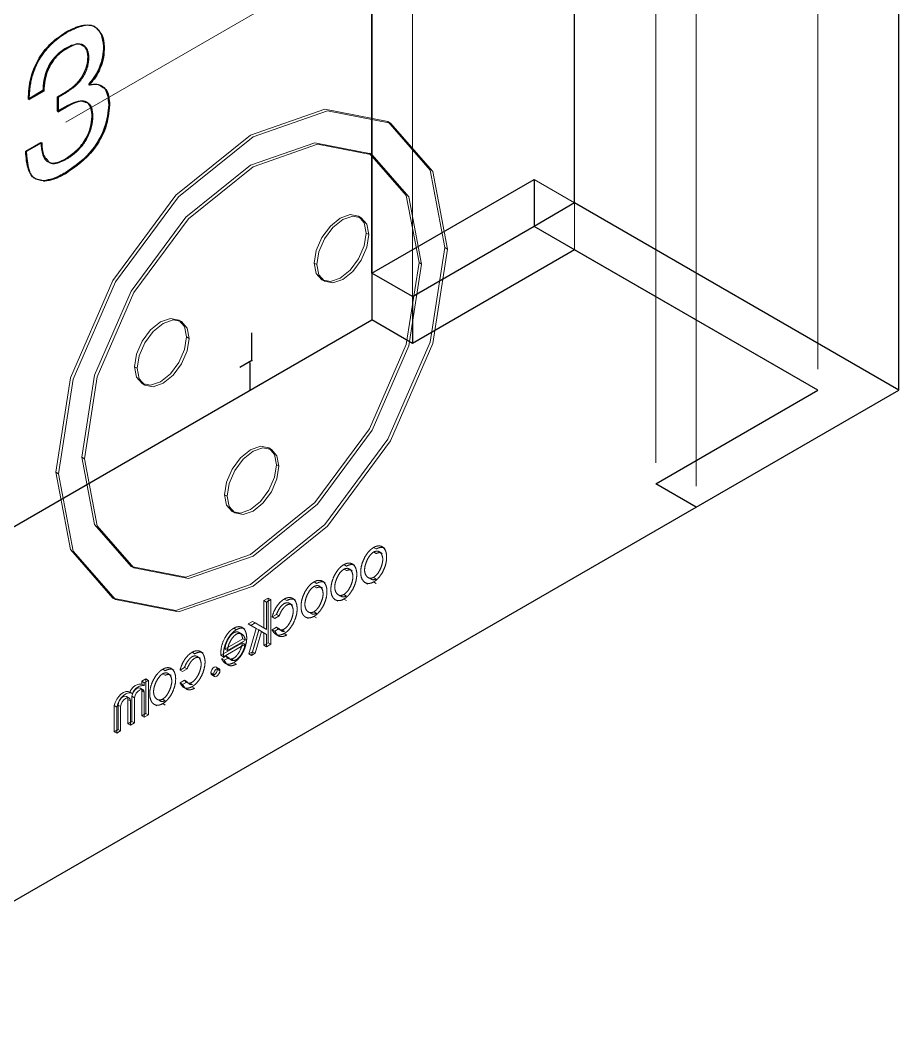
# Model space of a CAD drawing. Header units: millimetres. Extents: x 0 to 841, y 0 to 2287.
# Drawn here: x 603.204 to 604.737, y 228.08 to 229.827 of the extents above; entities that cross this region are included whole.
import ezdxf

# ---------------------------------------------------------------- set-up
doc = ezdxf.new("R2010")
doc.units = ezdxf.units.MM
doc.header["$PDSIZE"] = -1
doc.linetypes.add('HIDDEN', pattern=[1.905, 1.27, -0.635])

msp = doc.modelspace()

# ---------------------------------------------------------------- linework, layer by layer
at = {"color": 7, "linetype": 'Continuous', "lineweight": 25}
for p, q in [((604.1711, 229.5084), (604.1711, 230.8148)), ((603.8175, 230.6107), (603.8175, 229.3043)), ((603.8175, 229.3859), (603.8175, 230.5291)), ((604.7368, 229.1818), (604.7368, 230.4883)), ((603.2843, 229.7786), (603.2857, 229.7778)), ((603.3492, 229.7813), (603.3506, 229.7805)), ((603.3237, 229.7157), (603.3237, 229.7144)), ((603.3237, 229.7157), (603.3251, 229.7149)), ((603.3251, 229.7149), (603.3251, 229.7136)), ((603.2437, 229.7043), (603.2182, 229.6896)), ((603.2182, 229.6896), (603.2196, 229.6888)), ((603.2451, 229.7035), (603.2196, 229.6888)), ((603.2437, 229.7043), (603.2451, 229.7035)), ((603.2692, 229.6936), (603.2831, 229.7017)), ((603.2692, 229.6682), (603.2692, 229.6936)), ((603.282, 229.6756), (603.2692, 229.6682)), ((603.2834, 229.6747), (603.2706, 229.6674)), ((603.282, 229.6756), (603.2834, 229.6747)), ((603.3585, 229.6796), (603.3599, 229.6788)), ((603.2692, 229.6682), (603.2706, 229.6674)), ((603.2136, 229.5986), (603.2402, 229.614)), ((603.2402, 229.614), (603.2417, 229.6132)), ((603.2831, 229.5611), (603.2846, 229.5603)), ((603.2463, 229.5462), (603.2369, 229.5489)), ((603.2449, 229.5471), (603.2463, 229.5462)), ((603.8175, 229.3859), (604.1004, 229.5492)), ((604.1004, 229.5492), (604.1004, 229.4675)), ((604.1711, 229.5084), (604.1004, 229.4675)), ((604.7368, 229.1818), (604.1711, 229.5084)), ((603.8882, 229.3451), (604.1004, 229.4676)), ((604.5953, 229.1818), (604.1004, 229.4675)), ((604.1711, 229.4267), (603.8882, 229.2634)), ((604.5953, 229.1818), (604.1711, 229.4267)), ((603.8882, 229.3451), (603.8175, 229.3859)), ((603.8882, 229.3451), (603.8882, 229.2634)), ((602.2619, 228.4062), (603.8175, 229.3043)), ((603.8882, 229.2634), (603.8175, 229.3043)), ((604.3125, 229.0185), (604.5953, 229.1818)), ((604.3832, 228.9777), (604.7368, 229.1818)), ((604.3832, 228.9777), (604.3125, 229.0185)), ((602.8276, 228.0796), (604.3832, 228.9777))]:
    msp.add_line(p, q, dxfattribs=at)
at = {"color": 7, "linetype": 'HIDDEN', "lineweight": 18}
for p, q in [((603.8882, 230.5699), (603.8882, 229.3451)), ((603.8882, 229.3451), (603.8882, 230.4883)), ((604.5953, 230.4883), (604.5953, 229.1818)), ((604.3125, 230.325), (604.3125, 229.0185)), ((604.3832, 230.2842), (602.8276, 229.3861)), ((604.3832, 230.2842), (604.3832, 228.9777)), ((603.2855, 229.8074), (603.2869, 229.8066)), ((603.3226, 229.7632), (603.324, 229.7624)), ((603.3237, 229.7144), (603.3251, 229.7136)), ((603.2692, 229.6936), (603.2706, 229.6928)), ((603.2706, 229.6928), (603.2846, 229.7008)), ((603.2706, 229.6674), (603.2706, 229.6928)), ((603.2831, 229.7017), (603.2846, 229.7008)), ((603.3295, 229.6588), (603.3309, 229.658)), ((603.85, 229.6477), (603.8455, 229.6503)), ((603.215, 229.5978), (603.2417, 229.6132)), ((603.2136, 229.5986), (603.215, 229.5978)), ((603.2843, 229.5859), (603.2857, 229.5851)), ((603.818, 229.5922), (603.8135, 229.5949)), ((604.1711, 229.5084), (604.1004, 229.5492)), ((604.1711, 229.5084), (604.1711, 229.4267)), ((603.7988, 229.4824), (603.7943, 229.485)), ((603.8076, 229.4557), (603.8121, 229.4531)), ((603.9449, 229.4305), (603.9495, 229.4279)), ((603.717, 229.4035), (603.7216, 229.4009)), ((603.8997, 229.4044), (603.9042, 229.4018)), ((603.7303, 229.3742), (603.7348, 229.3716)), ((603.4853, 229.3014), (603.4808, 229.304)), ((603.494, 229.2747), (603.4985, 229.2721)), ((603.4035, 229.2225), (603.408, 229.2199)), ((603.4168, 229.1932), (603.4213, 229.1906)), ((603.6421, 229.0784), (603.6375, 229.081)), ((603.3114, 229.0648), (603.3159, 229.0622)), ((603.6508, 229.0517), (603.6553, 229.0491)), ((603.2661, 229.0386), (603.2707, 229.036)), ((603.5603, 228.9994), (603.5648, 228.9968)), ((603.5735, 228.9701), (603.5781, 228.9675)), ((603.8205, 228.9074), (603.8251, 228.9048)), ((603.8399, 228.906), (603.8354, 228.9086)), ((603.8205, 228.8996), (603.8251, 228.8969)), ((603.8352, 228.8968), (603.8307, 228.8995)), ((603.3976, 228.8743), (603.4021, 228.8717)), ((603.7685, 228.8774), (603.773, 228.8747)), ((603.7685, 228.8695), (603.773, 228.8669)), ((603.7832, 228.8668), (603.7787, 228.8694)), ((603.7879, 228.8759), (603.7834, 228.8785)), ((603.8104, 228.8552), (603.8149, 228.8526)), ((603.8205, 228.8551), (603.8251, 228.8525)), ((603.7165, 228.8473), (603.721, 228.8447)), ((603.7165, 228.8395), (603.721, 228.8369)), ((603.7311, 228.8368), (603.7266, 228.8394)), ((603.7358, 228.8459), (603.7313, 228.8485)), ((603.8057, 228.8461), (603.8102, 228.8435)), ((603.8205, 228.8473), (603.8251, 228.8447)), ((603.3656, 228.8189), (603.3701, 228.8163)), ((603.6366, 228.8189), (603.6292, 228.8146)), ((603.6411, 228.8163), (603.6337, 228.812)), ((603.6366, 228.7411), (603.6366, 228.8189)), ((603.6366, 228.8189), (603.6411, 228.8163)), ((603.6411, 228.7385), (603.6411, 228.8163)), ((603.6644, 228.8173), (603.6689, 228.8147)), ((603.6838, 228.8158), (603.6793, 228.8185)), ((603.7536, 228.8161), (603.7582, 228.8135)), ((603.7583, 228.8252), (603.7629, 228.8226)), ((603.7685, 228.8251), (603.773, 228.8225)), ((603.7685, 228.8173), (603.773, 228.8146)), ((603.6292, 228.8146), (603.6292, 228.7669)), ((603.6292, 228.8146), (603.6337, 228.812)), ((603.6337, 228.812), (603.6337, 228.7643)), ((603.679, 228.8068), (603.6745, 228.8094)), ((603.6511, 228.7907), (603.6434, 228.7862)), ((603.6434, 228.7862), (603.6479, 228.7836)), ((603.6557, 228.7881), (603.6479, 228.7836)), ((603.6511, 228.7907), (603.6557, 228.7881)), ((603.7016, 228.786), (603.7061, 228.7834)), ((603.7063, 228.7952), (603.7108, 228.7925)), ((603.7165, 228.7951), (603.721, 228.7924)), ((603.7165, 228.7872), (603.721, 228.7846)), ((603.5765, 228.7665), (603.581, 228.7639)), ((603.5958, 228.7651), (603.5913, 228.7677)), ((603.6092, 228.7784), (603.6016, 228.774)), ((603.6157, 228.7659), (603.6016, 228.774)), ((603.6016, 228.774), (603.6062, 228.7714)), ((603.6157, 228.7659), (603.6029, 228.7217)), ((603.6137, 228.7758), (603.6062, 228.7714)), ((603.6202, 228.7634), (603.6062, 228.7714)), ((603.6202, 228.7633), (603.6075, 228.7191)), ((603.6292, 228.7669), (603.6092, 228.7784)), ((603.6092, 228.7784), (603.6137, 228.7758)), ((603.6092, 228.7253), (603.6202, 228.7634)), ((603.6337, 228.7643), (603.6137, 228.7758)), ((603.6157, 228.7659), (603.6202, 228.7634)), ((603.6292, 228.7581), (603.6202, 228.7634)), ((603.6202, 228.7634), (603.6247, 228.7607)), ((603.6292, 228.7669), (603.6337, 228.7643)), ((603.6511, 228.7684), (603.6434, 228.7639)), ((603.6434, 228.7639), (603.6479, 228.7613)), ((603.6557, 228.7658), (603.6479, 228.7613)), ((603.6511, 228.7684), (603.6557, 228.7658)), ((603.6605, 228.7636), (603.665, 228.761)), ((603.5921, 228.7482), (603.5608, 228.7301)), ((603.5967, 228.7456), (603.5653, 228.7275)), ((603.5845, 228.7592), (603.5833, 228.76)), ((603.5878, 228.7574), (603.5875, 228.7575)), ((603.5921, 228.7482), (603.5967, 228.7456)), ((603.6137, 228.7227), (603.6247, 228.7607)), ((603.6337, 228.7555), (603.6247, 228.7607)), ((603.6292, 228.7581), (603.6292, 228.7368)), ((603.6292, 228.7581), (603.6337, 228.7555)), ((603.6337, 228.7555), (603.6337, 228.7342)), ((603.6505, 228.7555), (603.655, 228.7529)), ((603.6644, 228.7572), (603.6689, 228.7546)), ((603.5919, 228.7411), (603.5541, 228.7192)), ((603.5964, 228.7385), (603.5586, 228.7166)), ((603.5608, 228.7301), (603.5653, 228.7275)), ((603.5919, 228.7411), (603.5964, 228.7385)), ((603.6292, 228.7368), (603.6366, 228.7411)), ((603.6292, 228.7368), (603.6337, 228.7342)), ((603.6337, 228.7342), (603.6411, 228.7385)), ((603.6366, 228.7411), (603.6411, 228.7385)), ((603.5038, 228.7245), (603.5083, 228.7219)), ((603.5184, 228.714), (603.5138, 228.7166)), ((603.5232, 228.7231), (603.5186, 228.7257)), ((603.5541, 228.7192), (603.5586, 228.7166)), ((603.5632, 228.7176), (603.5554, 228.7132)), ((603.5554, 228.7132), (603.56, 228.7105)), ((603.5677, 228.715), (603.56, 228.7105)), ((603.5632, 228.7176), (603.5677, 228.715)), ((603.5717, 228.7128), (603.5762, 228.7102)), ((603.6029, 228.7217), (603.6092, 228.7253)), ((603.6029, 228.7217), (603.6075, 228.7191)), ((603.6075, 228.7191), (603.6137, 228.7227)), ((603.6092, 228.7253), (603.6137, 228.7227)), ((603.4526, 228.695), (603.4571, 228.6924)), ((603.472, 228.6935), (603.4674, 228.6962)), ((603.4905, 228.698), (603.4828, 228.6935)), ((603.4828, 228.6935), (603.4873, 228.6909)), ((603.495, 228.6954), (603.4873, 228.6909)), ((603.4905, 228.698), (603.495, 228.6954)), ((603.5507, 228.6961), (603.5462, 228.6987)), ((603.5479, 228.6951), (603.5524, 228.6924)), ((603.5626, 228.7047), (603.5671, 228.7021)), ((603.5765, 228.7064), (603.581, 228.7038)), ((603.4234, 228.6781), (603.416, 228.6739)), ((603.4279, 228.6755), (603.4205, 228.6713)), ((603.4234, 228.6781), (603.4234, 228.618)), ((603.4234, 228.6781), (603.4279, 228.6755)), ((603.4279, 228.6755), (603.4279, 228.6154)), ((603.4526, 228.6871), (603.4571, 228.6845)), ((603.4673, 228.6844), (603.4627, 228.687)), ((603.4905, 228.6757), (603.4828, 228.6712)), ((603.4905, 228.6757), (603.495, 228.673)), ((603.5366, 228.6885), (603.5411, 228.6859)), ((603.5382, 228.6849), (603.5427, 228.6823)), ((603.4181, 228.6593), (603.4136, 228.6619)), ((603.416, 228.6739), (603.416, 228.6691)), ((603.416, 228.6739), (603.4205, 228.6713)), ((603.416, 228.6691), (603.4205, 228.6665)), ((603.4205, 228.6713), (603.4205, 228.6665)), ((603.4828, 228.6712), (603.4873, 228.6686)), ((603.495, 228.673), (603.4873, 228.6686)), ((603.4899, 228.6628), (603.4944, 228.6601)), ((603.4998, 228.6709), (603.5043, 228.6683)), ((603.5038, 228.6644), (603.5083, 228.6618)), ((603.3939, 228.6447), (603.3894, 228.6473)), ((603.3919, 228.5999), (603.3919, 228.6424)), ((603.3919, 228.6424), (603.3964, 228.6398)), ((603.3994, 228.6527), (603.3949, 228.6553)), ((603.3954, 228.655), (603.4, 228.6524)), ((603.3989, 228.6039), (603.3989, 228.6478)), ((603.3989, 228.6478), (603.4035, 228.6452)), ((603.4035, 228.6013), (603.4035, 228.6452)), ((603.416, 228.6138), (603.416, 228.6576)), ((603.416, 228.6576), (603.4205, 228.655)), ((603.4205, 228.6112), (603.4205, 228.655)), ((603.4424, 228.6428), (603.4469, 228.6402)), ((603.4526, 228.6427), (603.4571, 228.6401)), ((603.3679, 228.586), (603.3679, 228.6316)), ((603.3679, 228.6316), (603.3724, 228.629)), ((603.3724, 228.5834), (603.3724, 228.629)), ((603.3747, 228.5899), (603.3747, 228.6324)), ((603.3747, 228.6324), (603.3792, 228.6298)), ((603.3792, 228.5873), (603.3792, 228.6298)), ((603.3964, 228.5972), (603.3964, 228.6398)), ((603.4377, 228.6337), (603.4422, 228.6311)), ((603.4526, 228.6349), (603.4571, 228.6323)), ((603.4234, 228.618), (603.416, 228.6138)), ((603.416, 228.6138), (603.4205, 228.6112)), ((603.4279, 228.6154), (603.4205, 228.6112)), ((603.4234, 228.618), (603.4279, 228.6154)), ((603.3679, 228.586), (603.3747, 228.5899)), ((603.3747, 228.5899), (603.3792, 228.5873)), ((603.3989, 228.6039), (603.3919, 228.5999)), ((603.3919, 228.5999), (603.3964, 228.5972)), ((603.4035, 228.6013), (603.3964, 228.5972)), ((603.3989, 228.6039), (603.4035, 228.6013)), ((603.3679, 228.586), (603.3724, 228.5834)), ((603.3724, 228.5834), (603.3792, 228.5873))]:
    msp.add_line(p, q, dxfattribs=at)
at = {"color": 7, "linetype": 'Continuous'}
for p, q in [((603.6078, 229.2333), (603.6078, 229.2816)), ((603.6078, 229.2333), (603.5869, 229.2212)), ((603.6054, 229.1819), (603.6054, 229.2303)), ((603.6054, 229.1819), (603.6054, 229.2303)), ((603.6054, 229.1819), (603.6263, 229.194)), ((603.6054, 229.1819), (603.6263, 229.194))]:
    msp.add_line(p, q, dxfattribs=at)
at = {"color": 7, "linetype": 'HIDDEN', "lineweight": 18, "flags": 128}
for points in [[(603.2661, 229.0386), (603.292, 229.2035), (603.3655, 229.3732), (603.4756, 229.5217), (603.6055, 229.6265), (603.7354, 229.6717), (603.8455, 229.6503), (603.9191, 229.5656), (603.9449, 229.4305)], [(603.2707, 229.036), (603.2965, 229.2009), (603.3701, 229.3706), (603.4802, 229.5191), (603.6101, 229.6239), (603.7399, 229.6691), (603.8501, 229.6477), (603.9236, 229.563), (603.9495, 229.4279)], [(603.3114, 229.0648), (603.3338, 229.2077), (603.3975, 229.3547), (603.493, 229.4834), (603.6055, 229.5743), (603.7181, 229.6134), (603.8135, 229.5948), (603.8773, 229.5215), (603.8997, 229.4044)], [(603.3159, 229.0622), (603.3383, 229.2051), (603.4021, 229.3521), (603.4975, 229.4808), (603.6101, 229.5716), (603.7226, 229.6108), (603.8181, 229.5922), (603.8818, 229.5188), (603.9042, 229.4018)], [(603.717, 229.4035), (603.7205, 229.4255), (603.7303, 229.4481), (603.745, 229.4679), (603.7623, 229.4819), (603.7796, 229.4879), (603.7943, 229.485), (603.8041, 229.4737), (603.8076, 229.4557)], [(603.7216, 229.4009), (603.725, 229.4228), (603.7348, 229.4455), (603.7495, 229.4653), (603.7668, 229.4792), (603.7841, 229.4853), (603.7988, 229.4824), (603.8086, 229.4711), (603.8121, 229.4531)], [(603.8076, 229.4557), (603.8041, 229.4337), (603.7943, 229.4111), (603.7796, 229.3913), (603.7623, 229.3773), (603.745, 229.3713), (603.7303, 229.3742), (603.7205, 229.3855), (603.717, 229.4035)], [(603.8121, 229.4531), (603.8086, 229.4311), (603.7988, 229.4085), (603.7841, 229.3887), (603.7668, 229.3747), (603.7495, 229.3687), (603.7348, 229.3716), (603.725, 229.3828), (603.7216, 229.4009)], [(603.9449, 229.4305), (603.9191, 229.2656), (603.8455, 229.096), (603.7354, 228.9475), (603.6055, 228.8426), (603.4756, 228.7975), (603.3655, 228.8189), (603.292, 228.9036), (603.2661, 229.0386)], [(603.9495, 229.4279), (603.9236, 229.263), (603.8501, 229.0934), (603.7399, 228.9448), (603.6101, 228.84), (603.4802, 228.7949), (603.3701, 228.8163), (603.2965, 228.901), (603.2707, 229.036)], [(603.8997, 229.4044), (603.8773, 229.2615), (603.8135, 229.1145), (603.7181, 228.9857), (603.6055, 228.8949), (603.493, 228.8558), (603.3975, 228.8743), (603.3338, 228.9477), (603.3114, 229.0648)], [(603.9042, 229.4018), (603.8818, 229.2589), (603.8181, 229.1119), (603.7226, 228.9831), (603.6101, 228.8923), (603.4975, 228.8532), (603.4021, 228.8717), (603.3383, 228.9451), (603.3159, 229.0622)], [(603.4035, 229.2225), (603.407, 229.2445), (603.4168, 229.2671), (603.4315, 229.2869), (603.4488, 229.3009), (603.4661, 229.3069), (603.4808, 229.304), (603.4906, 229.2927), (603.494, 229.2747)], [(603.408, 229.2199), (603.4115, 229.2418), (603.4213, 229.2645), (603.436, 229.2843), (603.4533, 229.2982), (603.4706, 229.3043), (603.4853, 229.3014), (603.4951, 229.2901), (603.4985, 229.2721)], [(603.494, 229.2747), (603.4906, 229.2527), (603.4808, 229.2301), (603.4661, 229.2103), (603.4488, 229.1963), (603.4315, 229.1903), (603.4168, 229.1932), (603.407, 229.2045), (603.4035, 229.2225)], [(603.4985, 229.2721), (603.4951, 229.2501), (603.4853, 229.2275), (603.4706, 229.2077), (603.4533, 229.1937), (603.436, 229.1877), (603.4213, 229.1906), (603.4115, 229.2018), (603.408, 229.2199)], [(603.5603, 228.9994), (603.5637, 229.0214), (603.5735, 229.044), (603.5882, 229.0638), (603.6055, 229.0778), (603.6229, 229.0838), (603.6375, 229.081), (603.6473, 229.0697), (603.6508, 229.0517)], [(603.5648, 228.9968), (603.5683, 229.0188), (603.5781, 229.0414), (603.5927, 229.0612), (603.6101, 229.0752), (603.6274, 229.0812), (603.6421, 229.0784), (603.6519, 229.0671), (603.6553, 229.0491)], [(603.6508, 229.0517), (603.6473, 229.0297), (603.6375, 229.0071), (603.6229, 228.9873), (603.6055, 228.9733), (603.5882, 228.9673), (603.5735, 228.9701), (603.5637, 228.9814), (603.5603, 228.9994)], [(603.6553, 229.0491), (603.6519, 229.0271), (603.6421, 229.0045), (603.6274, 228.9846), (603.6101, 228.9707), (603.5927, 228.9647), (603.5781, 228.9675), (603.5683, 228.9788), (603.5648, 228.9968)], [(603.5366, 228.6885), (603.537, 228.6913), (603.5382, 228.6941), (603.54, 228.6966), (603.5422, 228.6983), (603.5444, 228.6991), (603.5462, 228.6987), (603.5474, 228.6973), (603.5479, 228.6951)], [(603.5479, 228.6951), (603.5474, 228.6923), (603.5462, 228.6895), (603.5444, 228.687), (603.5422, 228.6853), (603.54, 228.6845), (603.5382, 228.6849), (603.537, 228.6863), (603.5366, 228.6885)], [(603.5411, 228.6859), (603.5415, 228.6887), (603.5427, 228.6915), (603.5446, 228.694), (603.5467, 228.6957), (603.5489, 228.6965), (603.5507, 228.6961), (603.552, 228.6947), (603.5524, 228.6924)], [(603.5524, 228.6924), (603.552, 228.6897), (603.5507, 228.6869), (603.5489, 228.6844), (603.5467, 228.6826), (603.5446, 228.6819), (603.5427, 228.6823), (603.5415, 228.6837), (603.5411, 228.6859)], [(603.416, 228.6576), (603.4151, 228.6605), (603.4132, 228.6621), (603.4105, 228.6624), (603.4075, 228.6613), (603.4044, 228.6589), (603.4018, 228.6556), (603.3999, 228.6517), (603.3989, 228.6478)], [(603.4205, 228.655), (603.4196, 228.6579), (603.4177, 228.6595), (603.415, 228.6598), (603.412, 228.6587), (603.409, 228.6563), (603.4063, 228.653), (603.4044, 228.6491), (603.4035, 228.6452)], [(603.3954, 228.655), (603.3921, 228.6563), (603.3882, 228.6561), (603.384, 228.6545), (603.3798, 228.6515), (603.3758, 228.6475), (603.3723, 228.6425), (603.3696, 228.6371), (603.3679, 228.6316)], [(603.4, 228.6524), (603.3967, 228.6537), (603.3928, 228.6535), (603.3885, 228.6519), (603.3843, 228.6489), (603.3803, 228.6449), (603.3768, 228.6399), (603.3741, 228.6345), (603.3724, 228.629)], [(603.3919, 228.6424), (603.3911, 228.6455), (603.3892, 228.6474), (603.3865, 228.6478), (603.3833, 228.6467), (603.3802, 228.6442), (603.3774, 228.6406), (603.3755, 228.6365), (603.3747, 228.6324)], [(603.3964, 228.6398), (603.3956, 228.6429), (603.3937, 228.6448), (603.391, 228.6452), (603.3878, 228.6441), (603.3847, 228.6416), (603.382, 228.638), (603.3801, 228.6339), (603.3792, 228.6298)]]:
    msp.add_lwpolyline(points, dxfattribs=at)
at = {"color": 7, "linetype": 'HIDDEN', "lineweight": 18}
for centre in [(603.4149, 228.6487), (603.4194, 228.6461)]:
    msp.add_arc(centre, 0.0204, 86.7937, 162.0245, dxfattribs=at)
at = {"color": 7, "linetype": 'Continuous', "lineweight": 25}
for points, knots in [([(603.2855, 229.8074), (603.2942, 229.8116), (603.3117, 229.8199), (603.3341, 229.819), (603.3466, 229.8035), (603.3483, 229.7887), (603.3492, 229.7813)], [0, 0, 0, 0, 0.280832, 0.559816, 0.77948, 1, 1, 1, 1]), ([(603.2182, 229.6896), (603.219, 229.7019), (603.2204, 229.7262), (603.237, 229.7646), (603.2615, 229.7917), (603.2775, 229.8022), (603.2855, 229.8074)], [0, 0, 0, 0, 0.280713, 0.558959, 0.779032, 1, 1, 1, 1]), ([(603.3392, 229.8104), (603.3419, 229.8077), (603.3488, 229.801), (603.35, 229.7882), (603.3506, 229.7805)], [0, 0, 0, 0, 0.397455, 1, 1, 1, 1]), ([(603.2843, 229.7786), (603.2779, 229.7744), (603.265, 229.766), (603.2506, 229.7436), (603.2447, 229.7222), (603.2441, 229.7103), (603.2437, 229.7043)], [0, 0, 0, 0, 0.280338, 0.55806, 0.778671, 1, 1, 1, 1]), ([(603.2857, 229.7778), (603.2793, 229.7736), (603.2664, 229.7652), (603.252, 229.7427), (603.2462, 229.7214), (603.2455, 229.7095), (603.2451, 229.7035)], [0, 0, 0, 0, 0.280338, 0.55806, 0.778671, 1, 1, 1, 1]), ([(603.3226, 229.7632), (603.3218, 229.7688), (603.3202, 229.78), (603.3064, 229.7888), (603.2927, 229.7825), (603.2843, 229.7786)], [0, 0, 0, 0, 0.281079, 0.560309, 1, 1, 1, 1]), ([(603.3112, 229.7835), (603.3107, 229.7839), (603.3046, 229.7883), (603.2947, 229.7828), (603.2857, 229.7778)], [0, 0, 0, 0, 0.097161, 1, 1, 1, 1]), ([(603.3492, 229.7813), (603.349, 229.7753), (603.3485, 229.7633), (603.343, 229.7448), (603.3343, 229.7283), (603.3272, 229.7199), (603.3237, 229.7157)], [0, 0, 0, 0, 0.280228, 0.559846, 0.779841, 1, 1, 1, 1]), ([(603.3506, 229.7805), (603.3504, 229.7745), (603.3499, 229.7625), (603.3444, 229.744), (603.3357, 229.7275), (603.3286, 229.7191), (603.3251, 229.7149)], [0, 0, 0, 0, 0.280228, 0.559846, 0.779841, 1, 1, 1, 1]), ([(603.2831, 229.7017), (603.2886, 229.7053), (603.2995, 229.7125), (603.3135, 229.729), (603.3213, 229.7477), (603.3221, 229.758), (603.3226, 229.7632)], [0, 0, 0, 0, 0.280943, 0.559927, 0.779511, 1, 1, 1, 1]), ([(603.3237, 229.7144), (603.3293, 229.7152), (603.3405, 229.7168), (603.3559, 229.707), (603.3575, 229.69), (603.3585, 229.6796)], [0, 0, 0, 0, 0.281257, 0.561403, 1, 1, 1, 1]), ([(603.3435, 229.7127), (603.3472, 229.711), (603.3579, 229.706), (603.3591, 229.6896), (603.3599, 229.6788)], [0, 0, 0, 0, 0.3427957, 1, 1, 1, 1]), ([(603.3295, 229.6588), (603.3293, 229.6637), (603.3288, 229.6734), (603.3227, 229.6838), (603.3073, 229.6886), (603.2924, 229.6809), (603.282, 229.6756)], [0, 0, 0, 0, 0.18739, 0.374072, 0.56088, 1, 1, 1, 1]), ([(603.3585, 229.6796), (603.3571, 229.6667), (603.3544, 229.641), (603.3271, 229.5917), (603.2998, 229.5727), (603.2831, 229.5611)], [0, 0, 0, 0, 0.28105, 0.560203, 1, 1, 1, 1]), ([(603.3171, 229.6839), (603.3159, 229.6845), (603.3068, 229.6881), (603.2942, 229.6809), (603.2834, 229.6747)], [0, 0, 0, 0, 0.140173, 1, 1, 1, 1]), ([(603.3599, 229.6788), (603.3585, 229.6659), (603.3558, 229.6402), (603.3285, 229.5909), (603.3012, 229.5719), (603.2846, 229.5603)], [0, 0, 0, 0, 0.28105, 0.560203, 1, 1, 1, 1]), ([(603.2843, 229.5859), (603.2906, 229.5903), (603.3032, 229.5991), (603.3191, 229.619), (603.3277, 229.6406), (603.3289, 229.6527), (603.3295, 229.6588)], [0, 0, 0, 0, 0.280836, 0.559683, 0.779441, 1, 1, 1, 1]), ([(603.2402, 229.614), (603.2408, 229.6064), (603.2418, 229.5913), (603.2521, 229.5775), (603.2683, 229.5776), (603.2789, 229.5831), (603.2843, 229.5859)], [0, 0, 0, 0, 0.280929, 0.559406, 0.779167, 1, 1, 1, 1]), ([(603.2417, 229.6132), (603.2419, 229.6052), (603.2423, 229.5923), (603.249, 229.5859), (603.2516, 229.5834)], [0, 0, 0, 0, 0.616331, 1, 1, 1, 1]), ([(603.2449, 229.5471), (603.2391, 229.5478), (603.2276, 229.5493), (603.2159, 229.5679), (603.2145, 229.5869), (603.2136, 229.5986)], [0, 0, 0, 0, 0.279474, 0.559495, 1, 1, 1, 1]), ([(603.2831, 229.5611), (603.2758, 229.557), (603.2626, 229.5497), (603.2503, 229.5479), (603.2449, 229.5471)], [0, 0, 0, 0, 0.560492, 1, 1, 1, 1]), ([(603.2846, 229.5603), (603.2772, 229.5562), (603.264, 229.5489), (603.2517, 229.5471), (603.2463, 229.5462)], [0, 0, 0, 0, 0.560492, 1, 1, 1, 1])]:
    msp.add_open_spline(points, degree=3, knots=knots, dxfattribs=at)
at = {"color": 7, "linetype": 'HIDDEN', "lineweight": 18}
for points, knots in [([(603.2869, 229.8066), (603.2955, 229.8106), (603.3127, 229.8185), (603.3324, 229.8199), (603.338, 229.812), (603.3392, 229.8104)], [0, 0, 0, 0, 0.442939, 0.882964, 1, 1, 1, 1]), ([(603.2196, 229.6888), (603.2204, 229.701), (603.2218, 229.7254), (603.2384, 229.7638), (603.2629, 229.7909), (603.2789, 229.8013), (603.2869, 229.8066)], [0, 0, 0, 0, 0.280713, 0.558959, 0.779032, 1, 1, 1, 1]), ([(603.324, 229.7624), (603.3233, 229.7682), (603.322, 229.7789), (603.3146, 229.782), (603.3112, 229.7835)], [0, 0, 0, 0, 0.547921, 1, 1, 1, 1]), ([(603.2846, 229.7008), (603.29, 229.7045), (603.3009, 229.7117), (603.315, 229.7281), (603.3227, 229.7468), (603.3235, 229.7572), (603.324, 229.7624)], [0, 0, 0, 0, 0.280943, 0.559927, 0.779511, 1, 1, 1, 1]), ([(603.3251, 229.7136), (603.3311, 229.715), (603.3381, 229.7167), (603.3428, 229.7133), (603.3435, 229.7127)], [0, 0, 0, 0, 0.84555, 1, 1, 1, 1]), ([(603.3309, 229.658), (603.3306, 229.6628), (603.3301, 229.6725), (603.3252, 229.6822), (603.3194, 229.6835), (603.3171, 229.6839)], [0, 0, 0, 0, 0.382982, 0.764515, 1, 1, 1, 1]), ([(603.2857, 229.5851), (603.292, 229.5895), (603.3047, 229.5983), (603.3205, 229.6182), (603.3291, 229.6398), (603.3303, 229.6519), (603.3309, 229.658)], [0, 0, 0, 0, 0.280836, 0.559683, 0.779441, 1, 1, 1, 1]), ([(603.2369, 229.5489), (603.2346, 229.5493), (603.2266, 229.5508), (603.2175, 229.5675), (603.216, 229.5863), (603.215, 229.5978)], [0, 0, 0, 0, 0.138561, 0.473346, 1, 1, 1, 1]), ([(603.2516, 229.5834), (603.2529, 229.5815), (603.2566, 229.5757), (603.2699, 229.5772), (603.2804, 229.5824), (603.2857, 229.5851)], [0, 0, 0, 0, 0.19037, 0.5942, 1, 1, 1, 1]), ([(603.8205, 228.8473), (603.8192, 228.8466), (603.8162, 228.8451), (603.8115, 228.8443), (603.8065, 228.8452), (603.802, 228.8487), (603.7987, 228.8551), (603.7975, 228.8641), (603.7987, 228.8744), (603.802, 228.8845), (603.8065, 228.8933), (603.8115, 228.8999), (603.8162, 228.9046), (603.8192, 228.9065), (603.8205, 228.9074)], [0, 0, 0, 0, 0.053784, 0.117806, 0.194259, 0.284674, 0.388205, 0.5, 0.611795, 0.715326, 0.805741, 0.882194, 0.946216, 1, 1, 1, 1]), ([(603.8205, 228.9074), (603.8219, 228.9081), (603.8249, 228.9096), (603.8296, 228.9104), (603.8346, 228.9095), (603.8391, 228.906), (603.8424, 228.8996), (603.8436, 228.8906), (603.8424, 228.8803), (603.8391, 228.8702), (603.8346, 228.8614), (603.8296, 228.8548), (603.8249, 228.8501), (603.8219, 228.8482), (603.8205, 228.8473)], [0, 0, 0, 0, 0.053784, 0.117806, 0.194259, 0.284674, 0.388205, 0.5, 0.611795, 0.715326, 0.805741, 0.882194, 0.946216, 1, 1, 1, 1]), ([(603.8251, 228.9048), (603.8264, 228.9055), (603.8294, 228.907), (603.8341, 228.9077), (603.8378, 228.9074), (603.8394, 228.9061), (603.8398, 228.9058)], [0, 0, 0, 0, 0.247731, 0.542616, 0.894759, 1, 1, 1, 1]), ([(603.8205, 228.8551), (603.8185, 228.8544), (603.8143, 228.8529), (603.8093, 228.8555), (603.8057, 228.8605), (603.8042, 228.8679), (603.8057, 228.8771), (603.8093, 228.8862), (603.8143, 228.8946), (603.8185, 228.898), (603.8205, 228.8996)], [0, 0, 0, 0, 0.111736, 0.23533, 0.367087, 0.5, 0.632913, 0.76467, 0.888264, 1, 1, 1, 1]), ([(603.8205, 228.8996), (603.8226, 228.9003), (603.8268, 228.9018), (603.8318, 228.8992), (603.8354, 228.8942), (603.8369, 228.8868), (603.8354, 228.8776), (603.8318, 228.8685), (603.8268, 228.8601), (603.8226, 228.8567), (603.8205, 228.8551)], [0, 0, 0, 0, 0.111736, 0.23533, 0.367087, 0.5, 0.632913, 0.76467, 0.888264, 1, 1, 1, 1]), ([(603.8251, 228.8969), (603.8271, 228.8977), (603.831, 228.8992), (603.8338, 228.8975), (603.8351, 228.8966)], [0, 0, 0, 0, 0.519668, 1, 1, 1, 1]), ([(603.7685, 228.8173), (603.7671, 228.8166), (603.7641, 228.815), (603.7594, 228.8143), (603.7545, 228.8152), (603.7499, 228.8187), (603.7467, 228.8251), (603.7455, 228.834), (603.7467, 228.8443), (603.7499, 228.8545), (603.7545, 228.8632), (603.7594, 228.8699), (603.7641, 228.8745), (603.7671, 228.8765), (603.7685, 228.8774)], [0, 0, 0, 0, 0.053784, 0.117806, 0.194259, 0.284674, 0.388205, 0.5, 0.611795, 0.715326, 0.805741, 0.882194, 0.946216, 1, 1, 1, 1]), ([(603.7685, 228.8251), (603.7665, 228.8244), (603.7622, 228.8228), (603.7572, 228.8255), (603.7536, 228.8304), (603.7522, 228.8379), (603.7536, 228.8471), (603.7572, 228.8561), (603.7622, 228.8645), (603.7665, 228.8679), (603.7685, 228.8695)], [0, 0, 0, 0, 0.111736, 0.23533, 0.367087, 0.5, 0.632913, 0.76467, 0.888264, 1, 1, 1, 1]), ([(603.7685, 228.8774), (603.7699, 228.878), (603.7729, 228.8796), (603.7776, 228.8804), (603.7825, 228.8794), (603.7871, 228.876), (603.7903, 228.8696), (603.7915, 228.8606), (603.7903, 228.8503), (603.7871, 228.8401), (603.7825, 228.8314), (603.7776, 228.8248), (603.7729, 228.8201), (603.7699, 228.8181), (603.7685, 228.8173)], [0, 0, 0, 0, 0.053784, 0.117806, 0.194259, 0.284674, 0.388205, 0.5, 0.611795, 0.715326, 0.805741, 0.882194, 0.946216, 1, 1, 1, 1]), ([(603.7685, 228.8695), (603.7705, 228.8702), (603.7748, 228.8718), (603.7798, 228.8691), (603.7833, 228.8642), (603.7848, 228.8567), (603.7833, 228.8476), (603.7798, 228.8385), (603.7748, 228.8301), (603.7705, 228.8267), (603.7685, 228.8251)], [0, 0, 0, 0, 0.111736, 0.23533, 0.367087, 0.5, 0.632913, 0.76467, 0.888264, 1, 1, 1, 1]), ([(603.773, 228.8747), (603.7744, 228.8754), (603.7774, 228.877), (603.7821, 228.8777), (603.7858, 228.8773), (603.7874, 228.876), (603.7877, 228.8757)], [0, 0, 0, 0, 0.247731, 0.542616, 0.894759, 1, 1, 1, 1]), ([(603.773, 228.8669), (603.7751, 228.8677), (603.779, 228.8692), (603.7818, 228.8674), (603.7831, 228.8666)], [0, 0, 0, 0, 0.519668, 1, 1, 1, 1]), ([(603.8251, 228.8525), (603.823, 228.8518), (603.8191, 228.8503), (603.8163, 228.852), (603.815, 228.8528)], [0, 0, 0, 0, 0.519668, 1, 1, 1, 1]), ([(603.7165, 228.7872), (603.7151, 228.7865), (603.7121, 228.785), (603.7074, 228.7842), (603.7024, 228.7851), (603.6979, 228.7886), (603.6946, 228.795), (603.6934, 228.804), (603.6946, 228.8143), (603.6979, 228.8245), (603.7024, 228.8332), (603.7074, 228.8398), (603.7121, 228.8445), (603.7151, 228.8464), (603.7165, 228.8473)], [0, 0, 0, 0, 0.053784, 0.117806, 0.194259, 0.284674, 0.388205, 0.5, 0.611795, 0.715326, 0.805741, 0.882194, 0.946216, 1, 1, 1, 1]), ([(603.7165, 228.7951), (603.7144, 228.7943), (603.7102, 228.7928), (603.7052, 228.7954), (603.7016, 228.8004), (603.7001, 228.8078), (603.7016, 228.817), (603.7052, 228.8261), (603.7102, 228.8345), (603.7144, 228.8379), (603.7165, 228.8395)], [0, 0, 0, 0, 0.111736, 0.23533, 0.367087, 0.5, 0.632913, 0.76467, 0.888264, 1, 1, 1, 1]), ([(603.7165, 228.8473), (603.7178, 228.848), (603.7208, 228.8495), (603.7255, 228.8503), (603.7305, 228.8494), (603.735, 228.8459), (603.7383, 228.8395), (603.7395, 228.8306), (603.7383, 228.8202), (603.735, 228.8101), (603.7305, 228.8013), (603.7255, 228.7947), (603.7208, 228.79), (603.7178, 228.7881), (603.7165, 228.7872)], [0, 0, 0, 0, 0.053784, 0.117806, 0.194259, 0.284674, 0.388205, 0.5, 0.611795, 0.715326, 0.805741, 0.882194, 0.946216, 1, 1, 1, 1]), ([(603.7165, 228.8395), (603.7185, 228.8402), (603.7227, 228.8417), (603.7277, 228.8391), (603.7313, 228.8342), (603.7328, 228.8267), (603.7313, 228.8175), (603.7277, 228.8084), (603.7227, 228.8), (603.7185, 228.7967), (603.7165, 228.7951)], [0, 0, 0, 0, 0.111736, 0.23533, 0.367087, 0.5, 0.632913, 0.76467, 0.888264, 1, 1, 1, 1]), ([(603.721, 228.8447), (603.7224, 228.8454), (603.7254, 228.8469), (603.73, 228.8476), (603.7337, 228.8473), (603.7353, 228.846), (603.7357, 228.8457)], [0, 0, 0, 0, 0.247731, 0.542616, 0.894759, 1, 1, 1, 1]), ([(603.721, 228.8369), (603.723, 228.8376), (603.727, 228.8391), (603.7297, 228.8374), (603.731, 228.8366)], [0, 0, 0, 0, 0.519668, 1, 1, 1, 1]), ([(603.6434, 228.7862), (603.6445, 228.7898), (603.6467, 228.7969), (603.6524, 228.8062), (603.6585, 228.8133), (603.6625, 228.816), (603.6644, 228.8173)], [0, 0, 0, 0, 0.289345, 0.578702, 0.796119, 1, 1, 1, 1]), ([(603.6644, 228.8173), (603.6658, 228.818), (603.6688, 228.8195), (603.6735, 228.8203), (603.6785, 228.8194), (603.683, 228.8159), (603.6863, 228.8095), (603.6874, 228.8005), (603.6863, 228.7902), (603.683, 228.78), (603.6785, 228.7713), (603.6735, 228.7647), (603.6688, 228.76), (603.6658, 228.7581), (603.6644, 228.7572)], [0, 0, 0, 0, 0.053784, 0.117806, 0.194259, 0.284674, 0.388205, 0.5, 0.611795, 0.715326, 0.805741, 0.882194, 0.946216, 1, 1, 1, 1]), ([(603.6689, 228.8147), (603.6703, 228.8154), (603.6733, 228.8169), (603.678, 228.8176), (603.6817, 228.8173), (603.6833, 228.8159), (603.6837, 228.8156)], [0, 0, 0, 0, 0.2477313, 0.5426157, 0.8947586, 1, 1, 1, 1]), ([(603.773, 228.8225), (603.771, 228.8217), (603.767, 228.8202), (603.7643, 228.822), (603.763, 228.8228)], [0, 0, 0, 0, 0.519668, 1, 1, 1, 1]), ([(603.6511, 228.7907), (603.6522, 228.7932), (603.6542, 228.7981), (603.6586, 228.8045), (603.6636, 228.8094), (603.6688, 228.8113), (603.6733, 228.8105), (603.677, 228.8076), (603.6796, 228.8028), (603.6806, 228.7966), (603.6796, 228.7891), (603.677, 228.7814), (603.6733, 228.7742), (603.6688, 228.7682), (603.6636, 228.7641), (603.6586, 228.7632), (603.6542, 228.7646), (603.6522, 228.7671), (603.6511, 228.7684)], [0, 0, 0, 0, 0.06591, 0.127752, 0.184575, 0.240344, 0.300579, 0.365486, 0.4327, 0.5, 0.5673, 0.634514, 0.699421, 0.759656, 0.815425, 0.872248, 0.93409, 1, 1, 1, 1]), ([(603.6557, 228.7881), (603.6567, 228.7906), (603.6587, 228.7955), (603.6631, 228.8019), (603.6681, 228.8068), (603.6733, 228.8086), (603.6769, 228.8082), (603.6784, 228.8069), (603.6789, 228.8066)], [0, 0, 0, 0, 0.203733, 0.394894, 0.570539, 0.742926, 0.929119, 1, 1, 1, 1]), ([(603.721, 228.7924), (603.7189, 228.7917), (603.715, 228.7902), (603.7122, 228.7919), (603.7109, 228.7927)], [0, 0, 0, 0, 0.519668, 1, 1, 1, 1]), ([(603.5541, 228.7192), (603.554, 228.7238), (603.5539, 228.7333), (603.5593, 228.7472), (603.5656, 228.757), (603.571, 228.7629), (603.5747, 228.7653), (603.5765, 228.7665)], [0, 0, 0, 0, 0.284269, 0.585299, 0.73536, 0.873926, 1, 1, 1, 1]), ([(603.5586, 228.7166), (603.5585, 228.7212), (603.5585, 228.7307), (603.5638, 228.7446), (603.5702, 228.7543), (603.5755, 228.7602), (603.5792, 228.7627), (603.581, 228.7639)], [0, 0, 0, 0, 0.284269, 0.585299, 0.73536, 0.873926, 1, 1, 1, 1]), ([(603.5765, 228.7665), (603.5778, 228.7672), (603.5808, 228.7687), (603.5855, 228.7695), (603.5905, 228.7686), (603.595, 228.7651), (603.5983, 228.7587), (603.5995, 228.7497), (603.5983, 228.7394), (603.595, 228.7292), (603.5905, 228.7205), (603.5855, 228.7139), (603.5808, 228.7092), (603.5778, 228.7073), (603.5765, 228.7064)], [0, 0, 0, 0, 0.053784, 0.117806, 0.194259, 0.284674, 0.388205, 0.5, 0.611795, 0.715326, 0.805741, 0.882194, 0.946216, 1, 1, 1, 1]), ([(603.581, 228.7639), (603.5824, 228.7646), (603.5854, 228.7661), (603.59, 228.7668), (603.5937, 228.7665), (603.5953, 228.7652), (603.5957, 228.7648)], [0, 0, 0, 0, 0.247731, 0.542616, 0.894759, 1, 1, 1, 1]), ([(603.6644, 228.7572), (603.6619, 228.7561), (603.6568, 228.7538), (603.6485, 228.7551), (603.6454, 228.7606), (603.6434, 228.7639)], [0, 0, 0, 0, 0.262326, 0.545229, 1, 1, 1, 1]), ([(603.6651, 228.7613), (603.6645, 228.7611), (603.6622, 228.7605), (603.6588, 228.7621), (603.6567, 228.7645), (603.6557, 228.7658)], [0, 0, 0, 0, 0.134178, 0.553306, 1, 1, 1, 1]), ([(603.5608, 228.7301), (603.5613, 228.7329), (603.5623, 228.7385), (603.566, 228.7468), (603.5707, 228.754), (603.5765, 228.7593), (603.5822, 228.7606), (603.5869, 228.7589), (603.5906, 228.7548), (603.5916, 228.7505), (603.5921, 228.7482)], [0, 0, 0, 0, 0.133809, 0.265222, 0.38803, 0.5, 0.61197, 0.734778, 0.866191, 1, 1, 1, 1]), ([(603.5653, 228.7275), (603.5658, 228.7303), (603.5668, 228.7359), (603.5705, 228.7442), (603.5753, 228.7514), (603.581, 228.7567), (603.5867, 228.758), (603.5914, 228.7562), (603.5952, 228.7522), (603.5962, 228.7478), (603.5967, 228.7456)], [0, 0, 0, 0, 0.133809, 0.265222, 0.38803, 0.5, 0.61197, 0.734778, 0.866191, 1, 1, 1, 1]), ([(603.6689, 228.7546), (603.6665, 228.7535), (603.6613, 228.7512), (603.6531, 228.7525), (603.6499, 228.758), (603.6479, 228.7613)], [0, 0, 0, 0, 0.262326, 0.545229, 1, 1, 1, 1]), ([(603.5919, 228.7411), (603.5907, 228.7364), (603.5888, 228.7294), (603.5836, 228.7209), (603.5792, 228.7159), (603.5744, 228.7129), (603.5699, 228.7125), (603.566, 228.7141), (603.5641, 228.7164), (603.5632, 228.7176)], [0, 0, 0, 0, 0.2678448, 0.3951448, 0.5129397, 0.6245339, 0.7409121, 0.8668361, 1, 1, 1, 1]), ([(603.5964, 228.7385), (603.5952, 228.7337), (603.5934, 228.7268), (603.5881, 228.7183), (603.5838, 228.7133), (603.5789, 228.7103), (603.5745, 228.7099), (603.5705, 228.7115), (603.5687, 228.7138), (603.5677, 228.715)], [0, 0, 0, 0, 0.2678448, 0.3951448, 0.5129397, 0.6245339, 0.7409121, 0.8668361, 1, 1, 1, 1]), ([(603.4828, 228.6935), (603.4839, 228.6971), (603.4861, 228.7042), (603.4917, 228.7135), (603.4979, 228.7205), (603.5018, 228.7232), (603.5038, 228.7245)], [0, 0, 0, 0, 0.2893452, 0.5787023, 0.7961193, 1, 1, 1, 1]), ([(603.4905, 228.698), (603.4915, 228.7005), (603.4936, 228.7053), (603.4979, 228.7118), (603.5029, 228.7167), (603.5081, 228.7186), (603.5127, 228.7177), (603.5164, 228.7148), (603.5189, 228.7101), (603.52, 228.7038), (603.5189, 228.6964), (603.5164, 228.6887), (603.5127, 228.6815), (603.5081, 228.6754), (603.5029, 228.6713), (603.4979, 228.6704), (603.4936, 228.6719), (603.4915, 228.6744), (603.4905, 228.6757)], [0, 0, 0, 0, 0.06591, 0.127752, 0.184575, 0.240344, 0.300579, 0.365486, 0.4327, 0.5, 0.5673, 0.634514, 0.699421, 0.759656, 0.815425, 0.872248, 0.93409, 1, 1, 1, 1]), ([(603.495, 228.6954), (603.4961, 228.6979), (603.4981, 228.7027), (603.5025, 228.7092), (603.5075, 228.7141), (603.5126, 228.7159), (603.5163, 228.7155), (603.5178, 228.7142), (603.5182, 228.7138)], [0, 0, 0, 0, 0.203733, 0.394894, 0.570539, 0.742926, 0.929119, 1, 1, 1, 1]), ([(603.5038, 228.7245), (603.5051, 228.7252), (603.5081, 228.7267), (603.5129, 228.7275), (603.5178, 228.7266), (603.5224, 228.7231), (603.5256, 228.7167), (603.5268, 228.7078), (603.5256, 228.6975), (603.5224, 228.6873), (603.5178, 228.6786), (603.5129, 228.6719), (603.5081, 228.6673), (603.5051, 228.6653), (603.5038, 228.6644)], [0, 0, 0, 0, 0.053784, 0.117806, 0.194259, 0.284674, 0.388205, 0.5, 0.611795, 0.715326, 0.805741, 0.882194, 0.946216, 1, 1, 1, 1]), ([(603.5083, 228.7219), (603.5097, 228.7226), (603.5127, 228.7241), (603.5173, 228.7248), (603.521, 228.7245), (603.5226, 228.7232), (603.523, 228.7229)], [0, 0, 0, 0, 0.247731, 0.542616, 0.894759, 1, 1, 1, 1]), ([(603.5765, 228.7064), (603.574, 228.7053), (603.5689, 228.703), (603.5606, 228.7043), (603.5574, 228.7098), (603.5554, 228.7132)], [0, 0, 0, 0, 0.262326, 0.54523, 1, 1, 1, 1]), ([(603.581, 228.7038), (603.5785, 228.7027), (603.5734, 228.7004), (603.5651, 228.7017), (603.5619, 228.7072), (603.56, 228.7105)], [0, 0, 0, 0, 0.262326, 0.54523, 1, 1, 1, 1]), ([(603.4526, 228.6349), (603.4512, 228.6342), (603.4482, 228.6327), (603.4435, 228.6319), (603.4385, 228.6328), (603.434, 228.6363), (603.4307, 228.6427), (603.4295, 228.6516), (603.4307, 228.662), (603.434, 228.6721), (603.4385, 228.6808), (603.4435, 228.6875), (603.4482, 228.6921), (603.4512, 228.6941), (603.4526, 228.695)], [0, 0, 0, 0, 0.053784, 0.117806, 0.194259, 0.284674, 0.388205, 0.5, 0.611795, 0.715326, 0.805741, 0.882194, 0.946216, 1, 1, 1, 1]), ([(603.4526, 228.695), (603.4539, 228.6957), (603.4569, 228.6972), (603.4617, 228.698), (603.4666, 228.6971), (603.4711, 228.6936), (603.4744, 228.6872), (603.4756, 228.6782), (603.4744, 228.6679), (603.4711, 228.6577), (603.4666, 228.649), (603.4617, 228.6424), (603.4569, 228.6377), (603.4539, 228.6358), (603.4526, 228.6349)], [0, 0, 0, 0, 0.053784, 0.117806, 0.194259, 0.284674, 0.388205, 0.5, 0.611795, 0.715326, 0.805741, 0.882194, 0.946216, 1, 1, 1, 1]), ([(603.4571, 228.6924), (603.4585, 228.6931), (603.4615, 228.6946), (603.4661, 228.6953), (603.4698, 228.695), (603.4714, 228.6936), (603.4718, 228.6933)], [0, 0, 0, 0, 0.247731, 0.542616, 0.894759, 1, 1, 1, 1]), ([(603.4526, 228.6427), (603.4505, 228.642), (603.4463, 228.6405), (603.4413, 228.6431), (603.4377, 228.648), (603.4362, 228.6555), (603.4377, 228.6647), (603.4413, 228.6737), (603.4463, 228.6821), (603.4505, 228.6855), (603.4526, 228.6871)], [0, 0, 0, 0, 0.111736, 0.23533, 0.367087, 0.5, 0.632913, 0.76467, 0.888264, 1, 1, 1, 1]), ([(603.4526, 228.6871), (603.4546, 228.6879), (603.4588, 228.6894), (603.4638, 228.6867), (603.4674, 228.6818), (603.4689, 228.6744), (603.4674, 228.6652), (603.4638, 228.6561), (603.4588, 228.6477), (603.4546, 228.6443), (603.4526, 228.6427)], [0, 0, 0, 0, 0.111736, 0.23533, 0.367087, 0.5, 0.632913, 0.76467, 0.888264, 1, 1, 1, 1]), ([(603.4571, 228.6845), (603.4591, 228.6853), (603.4631, 228.6868), (603.4658, 228.685), (603.4671, 228.6842)], [0, 0, 0, 0, 0.519668, 1, 1, 1, 1]), ([(603.5038, 228.6644), (603.5013, 228.6633), (603.4962, 228.661), (603.4879, 228.6624), (603.4847, 228.6678), (603.4828, 228.6712)], [0, 0, 0, 0, 0.262326, 0.545229, 1, 1, 1, 1]), ([(603.5083, 228.6618), (603.5058, 228.6607), (603.5007, 228.6584), (603.4924, 228.6598), (603.4892, 228.6652), (603.4873, 228.6686)], [0, 0, 0, 0, 0.262326, 0.545229, 1, 1, 1, 1]), ([(603.5044, 228.6686), (603.5038, 228.6684), (603.5015, 228.6678), (603.4981, 228.6694), (603.4961, 228.6718), (603.495, 228.673)], [0, 0, 0, 0, 0.134178, 0.553306, 1, 1, 1, 1]), ([(603.4571, 228.6401), (603.455, 228.6393), (603.4511, 228.6378), (603.4484, 228.6396), (603.447, 228.6404)], [0, 0, 0, 0, 0.519668, 1, 1, 1, 1])]:
    msp.add_open_spline(points, degree=3, knots=knots, dxfattribs=at)
at = {"color": 7, "linetype": 'Continuous'}
for p in [(603.6078, 229.2333), (603.6054, 229.1819), (603.6054, 229.1819)]:
    msp.add_point(p, dxfattribs=at)

doc.saveas('drawing.dxf')
